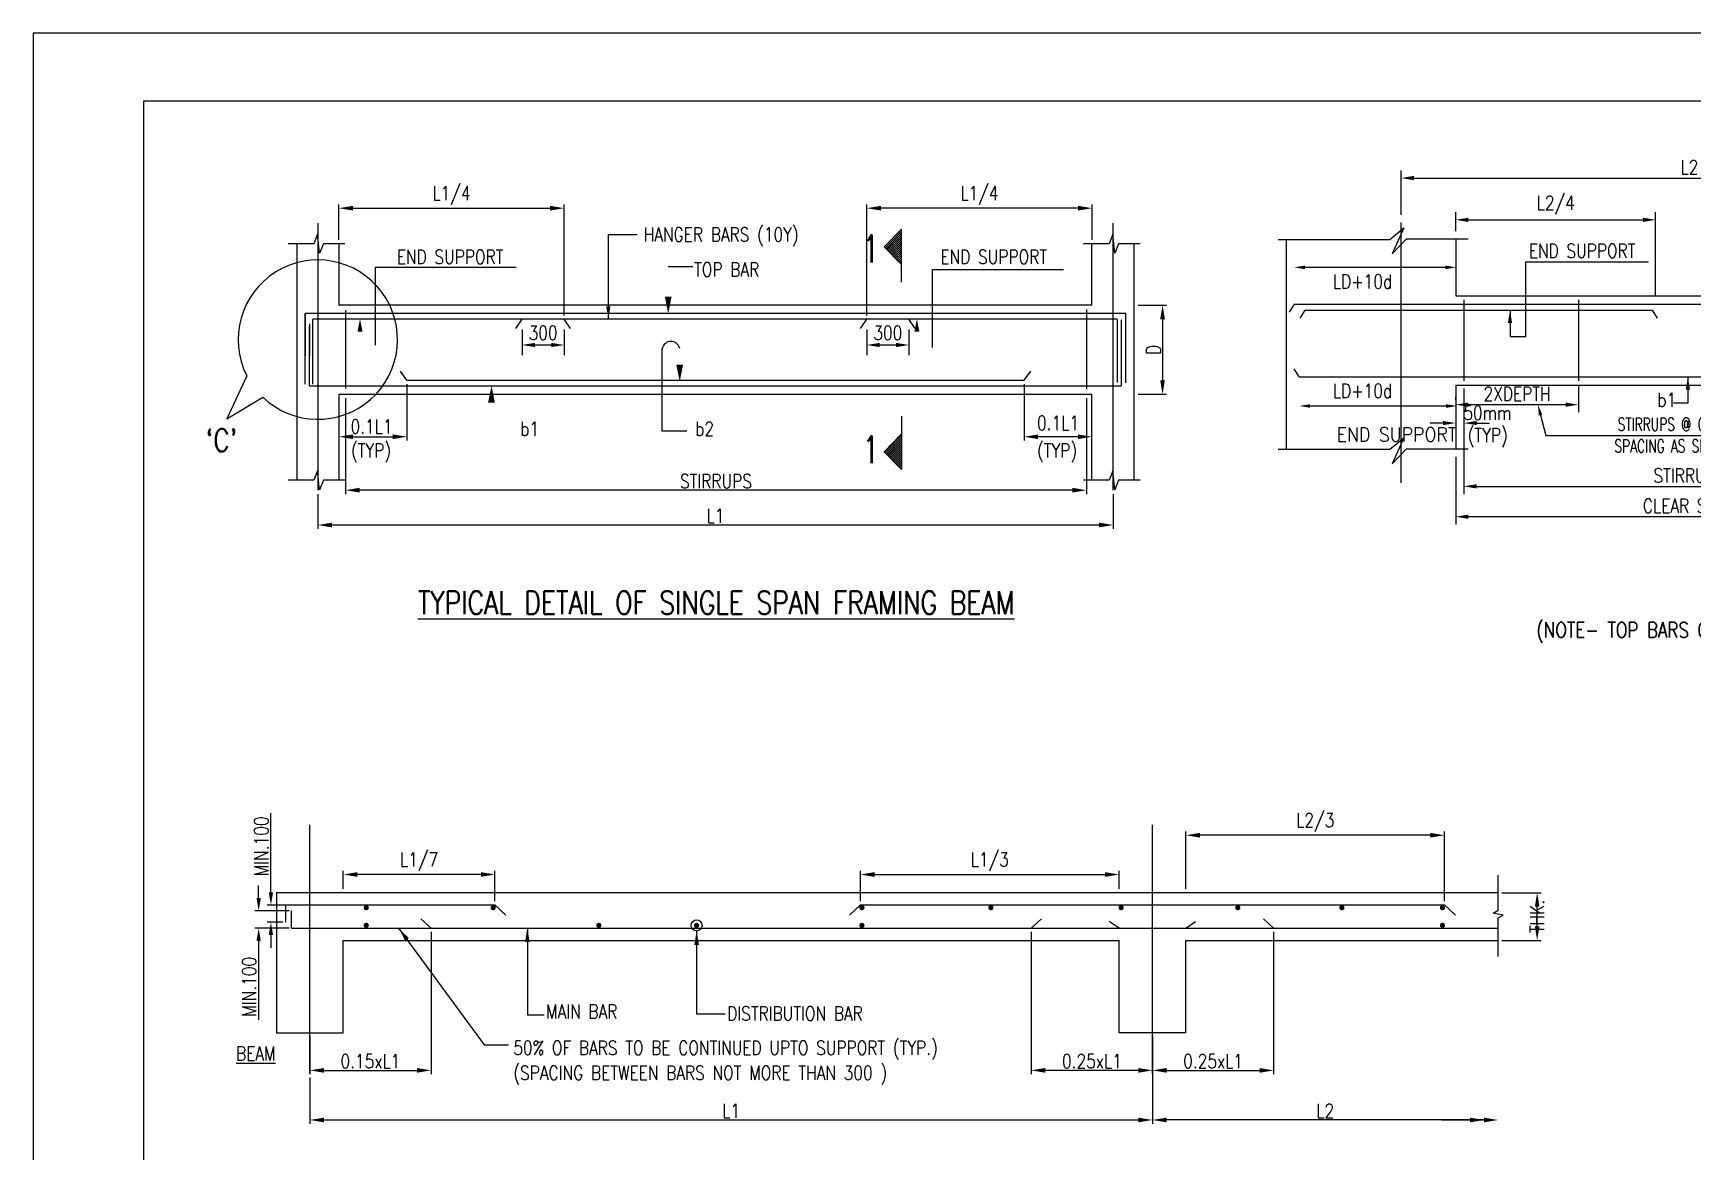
# Model space of a CAD drawing. Extents: x 324505 to 1272425, y -526289 to -156124.
# Drawn here: x 458845 to 491290, y -288147 to -266278 of the extents above; entities that cross this region are included whole.
import ezdxf
from ezdxf.enums import TextEntityAlignment as Align
from ezdxf.lldxf.tags import DXFTag

# ---------------------------------------------------------------- set-up
doc = ezdxf.new("R2010")
doc.units = 0
doc.header["$LTSCALE"] = 500
doc.header["$MEASUREMENT"] = 0
doc.header["$PDMODE"] = 35
doc.header["$PDSIZE"] = -15
doc.linetypes.add('CENTER2', pattern=[1.125, 0.75, -0.125, 0.125, -0.125])
doc.layers.get('DEFPOINTS').update_dxf_attribs({"color": 4})
for name, color, linetype in [('07', 5, 'Continuous'), ('09', 6, 'Continuous'), ('BRAKE LINE', 8, 'Continuous'), ('CEN', 8, 'CENTER'), ('col & circal', 8, 'CENTER2'), ('CUTOUT2', 9, 'Continuous'), ('DIM', 5, 'Continuous'), ('hat', 8, 'Continuous'), ('LINK', 2, 'Continuous'), ('NO. SECTION', 1, 'Continuous'), ('REINFORCEMENT', 6, 'Continuous'), ('S-COLUMN', 1, 'Continuous'), ('S-CONCRET LINE', 4, 'Continuous'), ('S-REINFORCEMENT', 6, 'Continuous'), ('S-SCHEDULE', 2, 'Continuous'), ('S-TEXT-1', 4, 'Continuous'), ('S-TITLE', 6, 'Continuous'), ('s_TITILE', 9, 'Continuous'), ('STIRRUPS', 2, 'Continuous'), ('TEXT1', 2, 'Continuous'), ('TXT', 4, 'Continuous')]:
    doc.layers.add(name, color=color, linetype=linetype)
doc.styles.add('ROMANC', font='simplex.shx', dxfattribs={"width": 0.8, "height": 250})
doc.styles.add('ROMANS', font='simplex.shx', dxfattribs={"width": 0.8, "height": 275, "bigfont": 'bigfont.shx'})
doc.styles.add('ROMENT', font='simplex.shx', dxfattribs={"bigfont": 'bigfont.shx'})
tags = doc.linetypes.add('CENTER', pattern=[2, 1.25, -0.25, 0.25, -0.25]).pattern_tags.tags
tags[10:11] = [DXFTag(74, 4), DXFTag(75, 0), DXFTag(340, '0'), DXFTag(46, 1.0), DXFTag(50, 0.0), DXFTag(44, 0.0), DXFTag(45, 0.0)]
tags[8:9] = [DXFTag(74, 4), DXFTag(75, 0), DXFTag(340, '0'), DXFTag(46, 1.0), DXFTag(50, 0.0), DXFTag(44, 0.0), DXFTag(45, 0.0)]
tags[6:7] = [DXFTag(74, 4), DXFTag(75, 0), DXFTag(340, '0'), DXFTag(46, 1.0), DXFTag(50, 0.0), DXFTag(44, 0.0), DXFTag(45, 0.0)]
tags[4:5] = [DXFTag(74, 4), DXFTag(75, 0), DXFTag(340, '0'), DXFTag(46, 1.0), DXFTag(50, 0.0), DXFTag(44, 0.0), DXFTag(45, 0.0)]
doc.dimstyles.new('Copy of INT2TIMES', dxfattribs={"dimtxt": 300, "dimasz": 275, "dimexe": 75, "dimexo": 75, "dimgap": 40, "dimtad": 1, "dimdec": 0, "dimlfac": 0.5, "dimrnd": 5, "dimzin": 0, "dimdsep": 46, "dimtxsty": 'ROMANS', "dimcen": -1, "dimclrd": 5, "dimclre": 5, "dimclrt": 4, "dimadec": 0, "dimazin": 0, "dimtfac": 1, "dimtdec": 0, "dimtix": 1, "dimtofl": 0, "dimtmove": 2, "dimatfit": 3, "dimfxl": 0, "dimtolj": 1, "dimtzin": 0, "dimarcsym": 0})
doc.dimstyles.new('Copy(2) of Standard', dxfattribs={"dimtxt": 300, "dimasz": 250, "dimexe": 75, "dimexo": 50, "dimgap": 50, "dimtad": 1, "dimdec": 0, "dimrnd": 5, "dimzin": 0, "dimdsep": 46, "dimtxsty": 'ROMANS', "dimcen": 0, "dimclrd": 5, "dimclre": 5, "dimclrt": 4, "dimadec": 0, "dimazin": 0, "dimtfac": 1, "dimtdec": 0, "dimtofl": 0, "dimtmove": 0, "dimatfit": 3, "dimfxl": 0, "dimtolj": 1, "dimtzin": 0, "dimarcsym": 0})
doc.dimstyles.new('dim100', dxfattribs={"dimtxt": 250, "dimasz": 250, "dimexe": 200, "dimexo": 200, "dimgap": 100, "dimtad": 1, "dimdec": 0, "dimzin": 0, "dimdsep": 46, "dimtxsty": 'ROMANS', "dimcen": 0, "dimclrd": 5, "dimclre": 5, "dimclrt": 4, "dimadec": 0, "dimazin": 0, "dimtfac": 1, "dimtdec": 0, "dimtix": 1, "dimtofl": 0, "dimtmove": 2, "dimatfit": 3, "dimfxl": 0, "dimtolj": 1, "dimtzin": 0, "dimlwd": -1, "dimlwe": -1, "dimarcsym": 0})
doc.dimstyles.new('INT1', dxfattribs={"dimtxt": 250, "dimasz": 250, "dimexe": 150, "dimexo": 60, "dimgap": 75, "dimtad": 1, "dimdec": 0, "dimzin": 0, "dimdsep": 46, "dimtxsty": 'ROMANS', "dimcen": -250, "dimclrd": 5, "dimclre": 5, "dimclrt": 4, "dimadec": 0, "dimazin": 0, "dimtfac": 1, "dimtdec": 0, "dimtix": 1, "dimtofl": 0, "dimtmove": 2, "dimatfit": 3, "dimfxl": 0, "dimtolj": 1, "dimtzin": 0, "dimarcsym": 0})
pattern_1 = [(225, (478174.415, -178424.1), (-19.505621, 19.505621), [])]

# ---------------------------------------------------------------- blocks, each defined once
blk = doc.blocks.new('*D15')
at = {"layer": 'DEFPOINTS', "color": 0}
for p in [(464950, -273337), (479437, -273337), (464950, -275212)]:
    blk.add_point(p, dxfattribs=at)
at = {"layer": 'DIM', "color": 5, "lineweight": -2, "ltscale": 2}
for p, q in [((464950, -273412), (464950, -275287)), ((479437, -273412), (479437, -275287)), ((479162, -275212), (465225, -275212))]:
    blk.add_line(p, q, dxfattribs=at)
at = {"layer": 'DIM', "color": 5}
for points in [[(465225, -275166), (465225, -275258), (464950, -275212)], [(479162, -275258), (479162, -275166), (479437, -275212)]]:
    blk.add_solid(points, dxfattribs=at)
at = {"layer": 'DIM', "color": 4, "insert": (472193, -275035), "char_height": 275, "attachment_point": 5, "style": 'ROMANS'}
blk.add_mtext('\\A1;STIRRUPS', dxfattribs=at)
blk = doc.blocks.new('*D16')
at = {"layer": 'DEFPOINTS', "color": 0}
for p in [(464410, -275212), (479957, -275212), (464410, -275893)]:
    blk.add_point(p, dxfattribs=at)
at = {"layer": 'DIM', "color": 5, "lineweight": -2, "ltscale": 2}
for p, q in [((464410, -275287), (464410, -275968)), ((479957, -275287), (479957, -275968)), ((479682, -275893), (464685, -275893))]:
    blk.add_line(p, q, dxfattribs=at)
at = {"layer": 'DIM', "color": 5}
for points in [[(464685, -275847), (464685, -275939), (464410, -275893)], [(479682, -275939), (479682, -275847), (479957, -275893)]]:
    blk.add_solid(points, dxfattribs=at)
at = {"layer": 'DIM', "color": 4, "insert": (472184, -275716), "char_height": 275, "attachment_point": 5, "style": 'ROMANS'}
blk.add_mtext('\\A1;L1', dxfattribs=at)
blk = doc.blocks.new('*D17')
at = {"layer": 'DEFPOINTS', "color": 0}
for p in [(466150, -273062), (464823, -274167), (466150, -274167)]:
    blk.add_point(p, dxfattribs=at)
at = {"layer": 'DIM', "color": 5, "lineweight": -2, "ltscale": 2}
for p, q in [((466150, -273137), (466150, -274242)), ((464823, -274092), (464823, -274092)), ((465098, -274167), (465875, -274167))]:
    blk.add_line(p, q, dxfattribs=at)
at = {"layer": 'DIM', "color": 5}
for points in [[(465098, -274122), (465098, -274213), (464823, -274167)], [(465875, -274213), (465875, -274122), (466150, -274167)]]:
    blk.add_solid(points, dxfattribs=at)
at = {"layer": 'DIM', "color": 4, "insert": (465460, -273967), "char_height": 275, "attachment_point": 5, "style": 'ROMANS'}
blk.add_mtext('\\A1;0.1L1', dxfattribs=at)
blk = doc.blocks.new('*D18')
at = {"layer": 'DEFPOINTS', "color": 0}
for p in [(480370, -271594), (480370, -273337), (480924, -273337)]:
    blk.add_point(p, dxfattribs=at)
at = {"layer": 'DIM', "color": 5, "lineweight": -2, "ltscale": 2}
for p, q in [((480445, -271594), (480999, -271594)), ((480924, -271869), (480924, -273062)), ((480445, -273337), (480999, -273337))]:
    blk.add_line(p, q, dxfattribs=at)
at = {"layer": 'DIM', "color": 5}
for points in [[(480970, -271869), (480878, -271869), (480924, -271594)], [(480878, -273062), (480970, -273062), (480924, -273337)]]:
    blk.add_solid(points, dxfattribs=at)
at = {"layer": 'DIM', "color": 4, "insert": (480747, -272465), "char_height": 275, "attachment_point": 5, "rotation": 90, "style": 'ROMANS'}
blk.add_mtext('\\A1;D', dxfattribs=at)
blk = doc.blocks.new('*D19')
at = {"layer": 'DEFPOINTS', "color": 0}
for p in [(469223, -269699), (464823, -270393), (469223, -271869)]:
    blk.add_point(p, dxfattribs=at)
at = {"layer": 'DIM', "color": 5, "lineweight": -2, "ltscale": 2}
for p, q in [((464823, -270318), (464823, -269624)), ((465098, -269699), (468948, -269699)), ((469223, -271794), (469223, -269624))]:
    blk.add_line(p, q, dxfattribs=at)
at = {"layer": 'DIM', "color": 5}
for points in [[(465098, -269653), (465098, -269745), (464823, -269699)], [(468948, -269745), (468948, -269653), (469223, -269699)]]:
    blk.add_solid(points, dxfattribs=at)
at = {"layer": 'DIM', "color": 4, "insert": (467023, -269449), "char_height": 275, "attachment_point": 5, "style": 'ROMANS'}
blk.add_mtext('\\A1;L1/4', dxfattribs=at)
blk = doc.blocks.new('*D20')
at = {"layer": 'DEFPOINTS', "color": 0}
for p in [(475145, -269699), (479545, -270393), (475145, -271869)]:
    blk.add_point(p, dxfattribs=at)
at = {"layer": 'DIM', "color": 5, "lineweight": -2, "ltscale": 2}
for p, q in [((475145, -271794), (475145, -269624)), ((479270, -269699), (475420, -269699)), ((479545, -270318), (479545, -269624))]:
    blk.add_line(p, q, dxfattribs=at)
at = {"layer": 'DIM', "color": 5}
for points in [[(475420, -269653), (475420, -269745), (475145, -269699)], [(479270, -269745), (479270, -269653), (479545, -269699)]]:
    blk.add_solid(points, dxfattribs=at)
at = {"layer": 'DIM', "color": 4, "insert": (477345, -269449), "char_height": 275, "attachment_point": 5, "style": 'ROMANS'}
blk.add_mtext('\\A1;L1/4', dxfattribs=at)
blk = doc.blocks.new('*D29')
at = {"layer": 'DEFPOINTS', "color": 0}
for p in [(478217, -273062), (478217, -274167), (479545, -274167)]:
    blk.add_point(p, dxfattribs=at)
at = {"layer": 'DIM', "color": 5, "lineweight": -2, "ltscale": 2}
for p, q in [((478217, -273137), (478217, -274242)), ((479270, -274167), (478492, -274167)), ((479545, -274242), (479545, -274242))]:
    blk.add_line(p, q, dxfattribs=at)
at = {"layer": 'DIM', "color": 5}
for points in [[(478492, -274122), (478492, -274213), (478217, -274167)], [(479270, -274213), (479270, -274122), (479545, -274167)]]:
    blk.add_solid(points, dxfattribs=at)
at = {"layer": 'DIM', "color": 4, "insert": (478881, -273898), "char_height": 275, "attachment_point": 5, "style": 'ROMANS'}
blk.add_mtext('\\A1;0.1L1', dxfattribs=at)
blk = doc.blocks.new('*D90')
at = {"layer": 'DEFPOINTS', "color": 0}
for p in [(464908, -282726), (464908, -283081), (467873, -283322)]:
    blk.add_point(p, dxfattribs=at)
at = {"layer": 'DIM', "color": 5, "lineweight": -2, "ltscale": 2}
for p, q in [((464908, -283006), (464908, -282651)), ((467598, -282726), (465183, -282726)), ((467873, -283247), (467873, -282651))]:
    blk.add_line(p, q, dxfattribs=at)
at = {"layer": 'DIM', "color": 5}
for points in [[(465183, -282680), (465183, -282772), (464908, -282726)], [(467598, -282772), (467598, -282680), (467873, -282726)]]:
    blk.add_solid(points, dxfattribs=at)
at = {"layer": 'DIM', "color": 4, "insert": (466390, -282477), "char_height": 275, "attachment_point": 5, "style": 'ROMANS'}
blk.add_mtext('\\A1;L1/7', dxfattribs=at)
blk = doc.blocks.new('*D91')
at = {"layer": 'DEFPOINTS', "color": 0}
for p in [(480073, -282726), (480073, -283081), (475018, -283322)]:
    blk.add_point(p, dxfattribs=at)
at = {"layer": 'DIM', "color": 5, "lineweight": -2, "ltscale": 2}
for p, q in [((475018, -283247), (475018, -282651)), ((475293, -282726), (479798, -282726)), ((480073, -283006), (480073, -282651))]:
    blk.add_line(p, q, dxfattribs=at)
at = {"layer": 'DIM', "color": 5}
for points in [[(475293, -282680), (475293, -282772), (475018, -282726)], [(479798, -282772), (479798, -282680), (480073, -282726)]]:
    blk.add_solid(points, dxfattribs=at)
at = {"layer": 'DIM', "color": 4, "insert": (477545, -282477), "char_height": 275, "attachment_point": 5, "style": 'ROMANS'}
blk.add_mtext('\\A1;L1/3', dxfattribs=at)
blk = doc.blocks.new('*D92')
at = {"layer": 'DEFPOINTS', "color": 0}
for p in [(481381, -281958), (481381, -283081), (486436, -283322)]:
    blk.add_point(p, dxfattribs=at)
at = {"layer": 'DIM', "color": 5, "lineweight": -2, "ltscale": 2}
for p, q in [((481381, -283006), (481381, -281883)), ((486436, -283247), (486436, -281883)), ((486161, -281958), (481656, -281958))]:
    blk.add_line(p, q, dxfattribs=at)
at = {"layer": 'DIM', "color": 5}
for points in [[(481656, -281912), (481656, -282004), (481381, -281958)], [(486161, -282004), (486161, -281912), (486436, -281958)]]:
    blk.add_solid(points, dxfattribs=at)
at = {"layer": 'DIM', "color": 4, "insert": (483909, -281708), "char_height": 275, "attachment_point": 5, "style": 'ROMANS'}
blk.add_mtext('\\A1;L2/3', dxfattribs=at)
blk = doc.blocks.new('*D93')
at = {"layer": 'DEFPOINTS', "color": 0}
for p in [(487484, -283081), (488248, -283081), (487484, -284014)]:
    blk.add_point(p, dxfattribs=at)
at = {"layer": 'DIM', "color": 5, "lineweight": -2, "ltscale": 2}
for p, q in [((487559, -283081), (488323, -283081)), ((488248, -283739), (488248, -283356)), ((487559, -284014), (488323, -284014))]:
    blk.add_line(p, q, dxfattribs=at)
at = {"layer": 'DIM', "color": 5}
for points in [[(488293, -283356), (488202, -283356), (488248, -283081)], [(488202, -283739), (488293, -283739), (488248, -284014)]]:
    blk.add_solid(points, dxfattribs=at)
at = {"layer": 'DIM', "color": 4, "insert": (488248, -283547), "char_height": 275, "attachment_point": 5, "rotation": 90, "style": 'ROMANS'}
blk.add_mtext('\\A1;THK.', dxfattribs=at)
blk = doc.blocks.new('*D122')
at = {"layer": 'DEFPOINTS', "color": 0}
for p in [(466623, -283773), (464254, -285821), (466623, -286555)]:
    blk.add_point(p, dxfattribs=at)
at = {"layer": 'DIM', "color": 5, "lineweight": -2, "ltscale": 2}
for p, q in [((466623, -283848), (466623, -286630)), ((464254, -285896), (464254, -286630)), ((464529, -286555), (466348, -286555))]:
    blk.add_line(p, q, dxfattribs=at)
at = {"layer": 'DIM', "color": 5}
for points in [[(464529, -286509), (464529, -286601), (464254, -286555)], [(466348, -286601), (466348, -286509), (466623, -286555)]]:
    blk.add_solid(points, dxfattribs=at)
at = {"layer": 'DIM', "color": 4, "insert": (465438, -286377), "char_height": 275, "attachment_point": 5, "style": 'ROMANS'}
blk.add_mtext('\\A1;0.15xL1', dxfattribs=at)
blk = doc.blocks.new('*D123')
at = {"layer": 'DEFPOINTS', "color": 0}
for p in [(478358, -283773), (480727, -285821), (478358, -286555)]:
    blk.add_point(p, dxfattribs=at)
at = {"layer": 'DIM', "color": 5, "lineweight": -2, "ltscale": 2}
for p, q in [((478358, -283848), (478358, -286630)), ((480727, -285896), (480727, -286630)), ((480452, -286555), (478633, -286555))]:
    blk.add_line(p, q, dxfattribs=at)
at = {"layer": 'DIM', "color": 5}
for points in [[(478633, -286509), (478633, -286601), (478358, -286555)], [(480452, -286601), (480452, -286509), (480727, -286555)]]:
    blk.add_solid(points, dxfattribs=at)
at = {"layer": 'DIM', "color": 4, "insert": (479543, -286377), "char_height": 275, "attachment_point": 5, "style": 'ROMANS'}
blk.add_mtext('\\A1;0.25xL1', dxfattribs=at)
blk = doc.blocks.new('*D124')
at = {"layer": 'DEFPOINTS', "color": 0}
for p in [(480727, -285821), (464254, -286618), (480727, -287525)]:
    blk.add_point(p, dxfattribs=at)
at = {"layer": 'DIM', "color": 5, "lineweight": -2, "ltscale": 2}
for p, q in [((480727, -285896), (480727, -287600)), ((464254, -286693), (464254, -287600)), ((464529, -287525), (480452, -287525))]:
    blk.add_line(p, q, dxfattribs=at)
at = {"layer": 'DIM', "color": 5}
for points in [[(464529, -287480), (464529, -287571), (464254, -287525)], [(480452, -287571), (480452, -287480), (480727, -287525)]]:
    blk.add_solid(points, dxfattribs=at)
at = {"layer": 'DIM', "color": 4, "insert": (472490, -287348), "char_height": 275, "attachment_point": 5, "style": 'ROMANS'}
blk.add_mtext('\\A1;L1', dxfattribs=at)
blk = doc.blocks.new('*D125')
at = {"layer": 'DEFPOINTS', "color": 0}
for p in [(480727, -285821), (480727, -287525), (487484, -287525)]:
    blk.add_point(p, dxfattribs=at)
at = {"layer": 'DIM', "color": 5, "lineweight": -2, "ltscale": 2}
for p, q in [((480727, -285896), (480727, -287600)), ((487209, -287525), (481002, -287525)), ((487484, -287600), (487484, -287600))]:
    blk.add_line(p, q, dxfattribs=at)
at = {"layer": 'DIM', "color": 5}
for points in [[(481002, -287480), (481002, -287571), (480727, -287525)], [(487209, -287571), (487209, -287480), (487484, -287525)]]:
    blk.add_solid(points, dxfattribs=at)
at = {"layer": 'DIM', "color": 4, "insert": (484105, -287348), "char_height": 275, "attachment_point": 5, "style": 'ROMANS'}
blk.add_mtext('\\A1;L2', dxfattribs=at)
blk = doc.blocks.new('*D129')
at = {"layer": 'DEFPOINTS', "color": 0}
for p in [(483096, -283773), (480727, -285821), (483096, -286555)]:
    blk.add_point(p, dxfattribs=at)
at = {"layer": 'DIM', "color": 5, "lineweight": -2, "ltscale": 2}
for p, q in [((483096, -283848), (483096, -286630)), ((480727, -285896), (480727, -286630)), ((481002, -286555), (482821, -286555))]:
    blk.add_line(p, q, dxfattribs=at)
at = {"layer": 'DIM', "color": 5}
for points in [[(481002, -286509), (481002, -286601), (480727, -286555)], [(482821, -286601), (482821, -286509), (483096, -286555)]]:
    blk.add_solid(points, dxfattribs=at)
at = {"layer": 'DIM', "color": 4, "insert": (481912, -286377), "char_height": 275, "attachment_point": 5, "style": 'ROMANS'}
blk.add_mtext('\\A1;0.25xL1', dxfattribs=at)
blk = doc.blocks.new('*D159')
at = {"layer": 'DEFPOINTS', "color": 0}
for p in [(463493, -283322), (463820, -283322), (463775, -283657)]:
    blk.add_point(p, dxfattribs=at)
at = {"layer": 'TXT', "color": 5, "linetype": 'ByBlock', "lineweight": -2}
for p, q in [((463493, -283072), (463493, -281528)), ((463770, -283322), (463418, -283322)), ((463725, -283657), (463418, -283657)), ((463493, -283907), (463493, -284157))]:
    blk.add_line(p, q, dxfattribs=at)
at = {"layer": 'TXT', "color": 5}
for points in [[(463451, -283072), (463535, -283072), (463493, -283322)], [(463535, -283907), (463451, -283907), (463493, -283657)]]:
    blk.add_solid(points, dxfattribs=at)
at = {"layer": 'TXT', "color": 4, "insert": (463305, -282175), "char_height": 275, "attachment_point": 5, "rotation": 90, "style": 'ROMANS'}
blk.add_mtext('\\A1;MIN.100', dxfattribs=at)
blk = doc.blocks.new('*D160')
at = {"layer": 'DEFPOINTS', "color": 0}
for p in [(463898, -283438), (463253, -283773), (463898, -283773)]:
    blk.add_point(p, dxfattribs=at)
at = {"layer": 'DIM', "color": 5, "lineweight": -2}
for p, q in [((463253, -283188), (463253, -282938)), ((463848, -283438), (463178, -283438)), ((463848, -283773), (463178, -283773)), ((463253, -284023), (463253, -285567))]:
    blk.add_line(p, q, dxfattribs=at)
at = {"layer": 'DIM', "color": 5}
for points in [[(463212, -283188), (463295, -283188), (463253, -283438)], [(463295, -284023), (463212, -284023), (463253, -283773)]]:
    blk.add_solid(points, dxfattribs=at)
at = {"layer": 'DIM', "color": 4, "insert": (463066, -284920), "char_height": 275, "attachment_point": 5, "rotation": 90, "style": 'ROMANS'}
blk.add_mtext('\\A1;MIN.100', dxfattribs=at)
blk = doc.blocks.new('*D1044')
at = {"layer": 'DEFPOINTS', "color": 0}
for p in [(490564, -269926), (486655, -270301), (490564, -271566)]:
    blk.add_point(p, dxfattribs=at)
at = {"layer": 'DIM', "color": 5, "lineweight": -2}
for p, q in [((486655, -270151), (486655, -269776)), ((486905, -269926), (490314, -269926)), ((490564, -271416), (490564, -269776))]:
    blk.add_line(p, q, dxfattribs=at)
at = {"layer": 'DIM', "color": 5}
for points in [[(486905, -269885), (486905, -269968), (486655, -269926)], [(490314, -269968), (490314, -269885), (490564, -269926)]]:
    blk.add_solid(points, dxfattribs=at)
at = {"layer": 'DIM', "color": 4, "insert": (488610, -269642), "char_height": 275, "attachment_point": 5, "style": 'ROMANS'}
blk.add_mtext('\\A1;L2/4', dxfattribs=at)
blk = doc.blocks.new('*D1046')
at = {"layer": 'DEFPOINTS', "color": 0}
for p in [(486655, -274412), (495793, -274412), (486655, -275731)]:
    blk.add_point(p, dxfattribs=at)
at = {"layer": 'DIM', "color": 5, "lineweight": -2}
for p, q in [((486655, -274562), (486655, -275881)), ((495793, -274562), (495793, -275881)), ((495543, -275731), (486905, -275731))]:
    blk.add_line(p, q, dxfattribs=at)
at = {"layer": 'DIM', "color": 5}
for points in [[(486905, -275690), (486905, -275773), (486655, -275731)], [(495543, -275773), (495543, -275690), (495793, -275731)]]:
    blk.add_solid(points, dxfattribs=at)
at = {"layer": 'DIM', "color": 4, "insert": (491224, -275519), "char_height": 275, "attachment_point": 5, "style": 'ROMANS'}
blk.add_mtext('\\A1;CLEAR SPAN', dxfattribs=at)
blk = doc.blocks.new('*D1047')
at = {"layer": 'DEFPOINTS', "color": 0}
for p in [(486815, -273077), (495633, -273077), (495633, -275137)]:
    blk.add_point(p, dxfattribs=at)
at = {"layer": 'DIM', "color": 5, "lineweight": -2}
for p, q in [((486815, -273227), (486815, -275287)), ((495633, -273227), (495633, -275287)), ((487065, -275137), (495383, -275137))]:
    blk.add_line(p, q, dxfattribs=at)
at = {"layer": 'DIM', "color": 5}
for points in [[(487065, -275096), (487065, -275179), (486815, -275137)], [(495383, -275179), (495383, -275096), (495633, -275137)]]:
    blk.add_solid(points, dxfattribs=at)
at = {"layer": 'DIM', "color": 4, "insert": (491224, -274925), "char_height": 275, "attachment_point": 5, "style": 'ROMANS'}
blk.add_mtext('\\A1;STIRRUPS', dxfattribs=at)
blk = doc.blocks.new('*D1048')
at = {"layer": 'DEFPOINTS', "color": 0}
for p in [(489053, -273006), (486655, -273594), (489053, -273540)]:
    blk.add_point(p, dxfattribs=at)
at = {"layer": 'DIM', "color": 5, "lineweight": -2}
for p, q in [((489053, -273156), (489053, -273690)), ((486655, -273444), (486655, -273390)), ((486905, -273540), (488803, -273540))]:
    blk.add_line(p, q, dxfattribs=at)
at = {"layer": 'DIM', "color": 5}
for points in [[(486905, -273498), (486905, -273582), (486655, -273540)], [(488803, -273582), (488803, -273498), (489053, -273540)]]:
    blk.add_solid(points, dxfattribs=at)
at = {"layer": 'DIM', "color": 4, "insert": (487854, -273328), "char_height": 275, "attachment_point": 5, "style": 'ROMANS'}
blk.add_mtext('\\A1;2XDEPTH', dxfattribs=at)
blk = doc.blocks.new('*D1049')
at = {"layer": 'DEFPOINTS', "color": 0}
for p in [(486815, -273778), (486655, -273858), (486655, -273900)]:
    blk.add_point(p, dxfattribs=at)
at = {"layer": 'DIM', "color": 5, "lineweight": -2}
for p, q in [((486405, -273900), (486155, -273900)), ((486655, -274008), (486655, -274050)), ((486815, -273928), (486815, -274050)), ((487065, -273900), (487315, -273900))]:
    blk.add_line(p, q, dxfattribs=at)
at = {"layer": 'DIM', "color": 5}
for points in [[(486405, -273941), (486405, -273858), (486655, -273900)], [(487065, -273858), (487065, -273941), (486815, -273900)]]:
    blk.add_solid(points, dxfattribs=at)
at = {"layer": 'DIM', "color": 4, "insert": (487275, -273700), "char_height": 275, "attachment_point": 5, "style": 'ROMANS'}
blk.add_mtext('\\A1;50mm', dxfattribs=at)
blk = doc.blocks.new('*D1051')
at = {"layer": 'DEFPOINTS', "color": 0}
for p in [(496860, -269110), (485588, -269979), (496860, -269979)]:
    blk.add_point(p, dxfattribs=at)
at = {"layer": 'DIM', "color": 5, "lineweight": -2}
for p, q in [((485588, -269829), (485588, -268960)), ((496860, -269829), (496860, -268960)), ((485838, -269110), (496610, -269110))]:
    blk.add_line(p, q, dxfattribs=at)
at = {"layer": 'DIM', "color": 5}
for points in [[(485838, -269068), (485838, -269152), (485588, -269110)], [(496610, -269152), (496610, -269068), (496860, -269110)]]:
    blk.add_solid(points, dxfattribs=at)
at = {"layer": 'DIM', "color": 4, "insert": (491224, -268897), "char_height": 275, "attachment_point": 5, "style": 'ROMANS'}
blk.add_mtext('\\A1;L2', dxfattribs=at)
blk = doc.blocks.new('*D1207')
at = {"layer": 'DEFPOINTS', "color": 0}
for p in [(468406, -271869), (469223, -271869), (469223, -272373)]:
    blk.add_point(p, dxfattribs=at)
at = {"layer": 'S-CONCRET LINE', "color": 5}
for p, q in [((468406, -272069), (468406, -272573)), ((469223, -272069), (469223, -272573)), ((468656, -272373), (468973, -272373))]:
    blk.add_line(p, q, dxfattribs=at)
for points in [[(468656, -272332), (468656, -272415), (468406, -272373)], [(468973, -272415), (468973, -272332), (469223, -272373)]]:
    blk.add_solid(points, dxfattribs=at)
at = {"layer": 'S-CONCRET LINE', "color": 4, "insert": (468814, -272136), "char_height": 275, "attachment_point": 5, "style": 'ROMANS'}
blk.add_mtext('\\A1;300', dxfattribs=at)
blk = doc.blocks.new('*D1208')
at = {"layer": 'DEFPOINTS', "color": 0}
for p in [(475145, -271869), (475962, -271869), (475962, -272373)]:
    blk.add_point(p, dxfattribs=at)
at = {"layer": 'S-CONCRET LINE', "color": 5}
for p, q in [((475145, -272069), (475145, -272573)), ((475962, -272069), (475962, -272573)), ((475395, -272373), (475712, -272373))]:
    blk.add_line(p, q, dxfattribs=at)
for points in [[(475395, -272332), (475395, -272415), (475145, -272373)], [(475712, -272415), (475712, -272332), (475962, -272373)]]:
    blk.add_solid(points, dxfattribs=at)
at = {"layer": 'S-CONCRET LINE', "color": 4, "insert": (475553, -272136), "char_height": 275, "attachment_point": 5, "style": 'ROMANS'}
blk.add_mtext('\\A1;300', dxfattribs=at)
blk = doc.blocks.new('zw$155A')
at = {"layer": 's_TITILE', "color": 7}
blk.add_lwpolyline([(0, 0), (88000, 0), (88000, 58000), (0, 58000)], close=True, dxfattribs=at)
at = {"layer": 's_TITILE', "color": 1}
blk.add_lwpolyline([(1300, 800), (78500, 800), (78500, 57200), (1300, 57200)], close=True, dxfattribs=at)

msp = doc.modelspace()

# ---------------------------------------------------------------- hatches: boundary and pattern name
at = {"layer": 'NO. SECTION', "ltscale": 5}
h = msp.add_hatch(dxfattribs=at)
h.set_pattern_fill('ANSI31', color=256, scale=220.680914, angle=90, style=0)
h.set_pattern_definition(pattern_1)
h.paths.add_polyline_path([(475478.598, -270454.806), (475820.523, -270106.819), (475820.523, -270802.794)])
h = msp.add_hatch(dxfattribs=at)
h.set_pattern_fill('ANSI31', color=256, scale=220.680914, angle=90, style=0)
h.set_pattern_definition(pattern_1)
h.paths.add_polyline_path([(475478.598, -274459.438), (475820.523, -274807.425), (475820.523, -274111.45)])

# ---------------------------------------------------------------- linework, layer by layer
at = {"layer": '07', "flags": 128}
msp.add_lwpolyline([(471484.049, -272439.783, 0, 0, 0), (471484.049, -273089.64, 0, 132, 0), (471484.049, -272759.859, 132, 132, 0)], format="xyseb", dxfattribs=at)
at = {"layer": 'BRAKE LINE', "ltscale": 2}
for points in [[(464939.913, -270392.938), (464517.783, -270392.938), (464445.712, -270578.168), (464404.529, -270207.707), (464332.458, -270392.938), (463833.11, -270392.938)], [(480486.718, -270392.938), (480064.589, -270392.938), (479992.518, -270578.168), (479951.335, -270207.707), (479879.264, -270392.938), (479379.916, -270392.938)], [(464939.913, -275018.226), (464517.783, -275018.226), (464445.712, -275203.457), (464404.529, -274832.996), (464332.458, -275018.226), (463833.11, -275018.226)], [(480486.718, -275018.226), (480064.589, -275018.226), (479992.518, -275203.457), (479951.335, -274832.996), (479879.264, -275018.226), (479379.916, -275018.226)]]:
    msp.add_lwpolyline(points, dxfattribs=at)
at = {"layer": 'CEN'}
for p, q in [((464410.398, -269994.306), (464410.398, -275212.002)), ((479957.203, -275212.002), (479957.203, -269994.306)), ((485588.256, -275071.276), (485588.256, -269978.757))]:
    msp.add_line(p, q, dxfattribs=at)
at = {"layer": 'col & circal', "linetype": 'CENTER2', "ltscale": 50}
for p, q in [((464253.747, -286617.985), (464253.747, -281755.955)), ((480727.053, -286617.985), (480727.053, -281755.955))]:
    msp.add_line(p, q, dxfattribs=at)
at = {"layer": 'CUTOUT2', "linetype": 'Continuous'}
msp.add_lwpolyline([(487483.883, -284330.332), (487483.899, -283573.976), (487580.965, -283517.929), (487387.683, -283480.043), (487483.899, -283422.096), (487483.877, -282739.038)], dxfattribs=at)
at = {"layer": 'DIM', "ltscale": 2}
for p, q in [((465538.016, -270850.337), (468286.959, -270850.337)), ((465538.016, -272377.685), (465538.016, -270850.337)), ((471740.527, -270848.316), (471260.232, -270848.316)), ((476424.429, -272424.501), (476424.429, -270897.153)), ((476424.429, -270897.153), (478986.37, -270897.153)), ((471142.396, -274056.127), (471142.396, -272439.783)), ((462630.775, -273814.284), (463333.061, -273394.536)), ((486464.794, -273566.381), (483809.675, -273566.381)), ((471622.69, -274056.127), (471142.396, -274056.127))]:
    msp.add_line(p, q, dxfattribs=at)
at = {"layer": 'DIM'}
for p, q in [((486449.373, -270855.745), (483708.049, -270855.745)), ((463021.22, -272974.604), (462630.775, -273814.284)), ((488315.04, -273745.596), (488416.549, -274144.528)), ((488416.549, -274144.528), (493829.017, -274144.528))]:
    msp.add_line(p, q, dxfattribs=at)
at = {"layer": 'DIM', "ltscale": 2, "flags": 128}
for points in [[(471260.232, -270848.316, 0, 0, 0), (471260.232, -271758.858, 0, 132, 0), (471260.232, -271429.077, 132, 132, 0)], [(465538.016, -272377.685, 0, 0, 0), (465234.995, -272377.685, 0, 0, 0), (465234.995, -271867.229, 0, 99, 0), (465234.995, -272114.565, 99, 99, 0)], [(476424.429, -272424.501, 0, 0, 0), (476121.408, -272424.501, 0, 0, 0), (476121.408, -271864.545, 0, 99, 0), (476121.408, -272111.881, 99, 99, 0)], [(468284.89, -274056.127, 0, 0, 0), (467804.595, -274056.127, 0, 0, 0), (467804.595, -273168.719, 0, 132, 0), (467804.595, -273498.5, 132, 132, 0)]]:
    msp.add_lwpolyline(points, format="xyseb", dxfattribs=at)
at = {"layer": 'DIM', "ltscale": 2}
for centre, radius, start, end in [((464410.398, -272268.754), 1558.217, 226.2597038, 206.9354204), ((471313.222, -272478.888), 175.245, 12.893919, 167.106081)]:
    msp.add_arc(centre, radius, start, end, dxfattribs=at)
at = {"layer": 'DIM', "color": 5}
for points in [[(483708.049, -270820.132), (483708.049, -270891.355), (483494.373, -270855.745)], [(486449.373, -270820.132), (486449.373, -270891.355), (486663.048, -270855.745)], [(483809.675, -273601.994), (483809.675, -273530.768), (483596.003, -273566.381)], [(486464.794, -273601.994), (486464.794, -273530.768), (486678.467, -273566.381)]]:
    msp.add_solid(points, dxfattribs=at)
at = {"layer": 'DIM'}
msp.add_solid([(488280.779, -273754.311), (488349.297, -273736.877), (488262.736, -273540.047)], dxfattribs=at)
at = {"layer": 'hat'}
for points in [[(483184.714, -270308.124), (485366.787, -270308.124), (485643.359, -270084.186), (485411.644, -270591.78), (485695.685, -270300.661), (486899.434, -270300.661)], [(483184.714, -274412.025), (485366.787, -274412.025), (485643.359, -274188.087), (485411.644, -274695.681), (485695.685, -274404.562), (486899.434, -274404.562)]]:
    msp.add_lwpolyline(points, dxfattribs=at)
msp.add_circle((471814.772, -283720.364), 107.407, dxfattribs=at)
at = {"layer": 'LINK'}
for p, q in [((486814.922, -271493.539), (486814.922, -273076.82)), ((489052.565, -271493.539), (489052.565, -273076.82)), ((479437.056, -271682.629), (479437.056, -273231.615))]:
    msp.add_line(p, q, dxfattribs=at)
at = {"layer": 'NO. SECTION'}
for p, q in [((475820.523, -270106.819), (475478.598, -270454.806)), ((475820.523, -271147.277), (475820.523, -270106.819)), ((475820.523, -270802.794), (475478.598, -270454.806)), ((475820.523, -273766.967), (475820.523, -274807.425)), ((475820.523, -274111.45), (475478.598, -274459.438)), ((475820.523, -274807.425), (475478.598, -274459.438))]:
    msp.add_line(p, q, dxfattribs=at)
at = {"layer": 'REINFORCEMENT', "linetype": 'Continuous'}
msp.add_arc((480030.903, -271877.658), 8.8, 0, 90, dxfattribs=at)
at = {"layer": 'S-COLUMN', "color": 10, "ltscale": 2}
for p, q in [((464822.898, -270392.938), (464822.898, -271593.858)), ((479544.703, -271593.858), (479544.703, -270409.78)), ((480369.703, -275018.226), (480369.703, -270409.78)), ((483339.856, -270308.124), (483339.856, -274412.025)), ((486654.922, -270300.661), (486654.922, -271413.539)), ((486654.922, -273156.821), (486654.922, -274404.562)), ((464822.898, -273337.14), (464822.898, -275018.226)), ((479544.703, -275018.226), (479544.703, -273337.14))]:
    msp.add_line(p, q, dxfattribs=at)
msp.add_lwpolyline([(463997.898, -270392.938), (463997.898, -275018.226)], dxfattribs=at)
at = {"layer": 'S-CONCRET LINE', "color": 130}
for p, q in [((486654.922, -271413.539), (495792.917, -271413.539)), ((479544.703, -271593.858), (464822.898, -271593.858)), ((486654.922, -273156.821), (495792.917, -273156.821)), ((464822.898, -273337.14), (479544.703, -273337.14)), ((463599.365, -283080.567), (487483.888, -283080.567)), ((463599.365, -283080.567), (463599.365, -285820.76)), ((464908.128, -284014.203), (480072.671, -284014.203)), ((464908.128, -285820.76), (464908.128, -284014.203)), ((480072.671, -285820.76), (480072.671, -284014.203)), ((481381.434, -284014.203), (487483.888, -284014.203)), ((481381.434, -285820.76), (481381.434, -284014.203)), ((463599.365, -285820.76), (464908.128, -285820.76)), ((481381.434, -285820.76), (480072.671, -285820.76))]:
    msp.add_line(p, q, dxfattribs=at)
at = {"layer": 'S-REINFORCEMENT', "linetype": 'Continuous'}
for p, q in [((480204.703, -271758.858), (464162.898, -271758.858)), ((464162.898, -273137.692), (464162.898, -271758.858)), ((464312.498, -273137.692), (464312.498, -271877.658)), ((469222.898, -271868.858), (464321.298, -271868.858)), ((468280.221, -272048.638), (468405.721, -271868.858)), ((475961.879, -271868.858), (468405.721, -271868.858)), ((469348.398, -272048.638), (469222.898, -271868.858)), ((475019.203, -272048.638), (475144.703, -271868.858)), ((480030.903, -271868.858), (475144.703, -271868.858)), ((476087.379, -272048.638), (475961.879, -271868.858)), ((480039.703, -271877.658), (480039.703, -273107.582)), ((480122.203, -273172.14), (480122.203, -271883.72)), ((480204.703, -273114.996), (480204.703, -271758.858)), ((464245.398, -273172.14), (464245.398, -272011.464)), ((464245.398, -273172.14), (480122.203, -273172.14)), ((466150.397, -273062.14), (466024.897, -272882.36)), ((466150.397, -273062.14), (478217.204, -273062.14)), ((478217.204, -273062.14), (478348.963, -272886.895))]:
    msp.add_line(p, q, dxfattribs=at)
at = {"layer": 'S-REINFORCEMENT'}
for p, q in [((483499.856, -271574.96), (483400.549, -271732.62)), ((483499.856, -271574.96), (493615.131, -271574.96)), ((483708.421, -271693.735), (483609.114, -271851.395)), ((483708.421, -271693.735), (490497.287, -271693.735)), ((490497.287, -271693.735), (490596.594, -271851.395)), ((483596.951, -272996.82), (483497.644, -272839.16)), ((483596.951, -272996.82), (497774.113, -272996.82))]:
    msp.add_line(p, q, dxfattribs=at)
at = {"layer": 'S-REINFORCEMENT', "linetype": 'ByBlock', "ltscale": 6}
for p, q in [((463775.164, -283321.811), (463775.164, -283656.702)), ((463775.164, -283321.811), (467872.788, -283321.811)), ((463897.53, -283772.959), (463897.53, -283438.068)), ((467872.788, -283321.811), (468087.537, -283518.51)), ((463897.53, -283772.959), (487483.888, -283772.959)), ((466422.679, -283589.681), (466622.775, -283772.959)), ((478558.12, -283589.681), (478358.024, -283772.959)), ((480072.671, -283772.959), (479882.709, -283642.17)), ((481381.434, -283772.959), (481571.396, -283642.17)), ((482895.985, -283589.681), (483096.081, -283772.959))]:
    msp.add_line(p, q, dxfattribs=at)
at = {"layer": 'S-REINFORCEMENT', "linetype": 'Continuous'}
for points in [[(464162.898, -271758.858), (464162.898, -272583.858)], [(464245.398, -271958.951), (464245.398, -272583.858)]]:
    msp.add_lwpolyline(points, dxfattribs=at)
at = {"layer": 'S-REINFORCEMENT', "const_width": 50.698}
for points in [[(465331.25, -283373.551, 1), (465381.941, -283373.551, 1)], [(467812.595, -283373.551, 1), (467863.287, -283373.551, 1)], [(475021.427, -283373.551, 1), (475072.119, -283373.551, 1)], [(477542.553, -283373.551, 1), (477593.245, -283373.551, 1)], [(480088.878, -283373.551, 1), (480139.57, -283373.551, 1)], [(482369.46, -283373.551, 1), (482420.151, -283373.551, 1)], [(484405.096, -283373.551, 1), (484455.788, -283373.551, 1)], [(486370.938, -283373.551, 1), (486421.629, -283373.551, 1)], [(465331.25, -283720.364, 1), (465381.941, -283720.364, 1)], [(469878.77, -283720.364, 1), (469929.462, -283720.364, 1)], [(471789.426, -283720.364, 1), (471840.118, -283720.364, 1)], [(475021.427, -283720.364, 1), (475072.119, -283720.364, 1)], [(486370.938, -283720.364, 1), (486421.629, -283720.364, 1)]]:
    msp.add_lwpolyline(points, format="xyb", close=True, dxfattribs=at)
at = {"layer": 'S-REINFORCEMENT', "linetype": 'ByBlock', "ltscale": 6}
msp.add_lwpolyline([(474803.075, -283518.51), (475017.823, -283321.811), (486436.282, -283321.811), (486651.031, -283518.51)], dxfattribs=at)
at = {"layer": 'S-REINFORCEMENT'}
msp.add_arc((464321.298, -271877.658), 8.8, 90, 180, dxfattribs=at)
at = {"layer": 'STIRRUPS'}
msp.add_line((464949.711, -271693.458), (464949.711, -273221.662), dxfattribs=at)

# ---------------------------------------------------------------- block references
at = {"xscale": 1.65719696969697, "yscale": 1.65719696969697, "zscale": 1.65719696969697}
msp.add_blockref('zw$155A', (458845.436, -362394.982), dxfattribs=at)

# ---------------------------------------------------------------- texts
at = {"layer": '09', "color": 2, "style": 'ROMANC', "width": 0.8}
msp.add_text("`C'", height=440, dxfattribs=at).set_placement((462527.239, -274235.74), align=Align.MIDDLE)
at = {"layer": 'NO. SECTION', "style": 'ROMANS', "width": 0.7}
for p in [(475219.519, -270493.983), (475219.519, -274420.262)]:
    msp.add_text('1', height=533.333, dxfattribs=at).set_placement(p, align=Align.MIDDLE)
at = {"layer": 'S-SCHEDULE', "color": 4, "style": 'ROMANS', "width": 0.7}
for s, p in [('STIRRUPS @ CLOSER', (489822.979, -274049.249)), ('SPACING AS SPECIFIED', (489758.363, -274474.284))]:
    msp.add_text(s, height=250, dxfattribs=at).set_placement(p)
at = {"layer": 'S-TEXT-1', "width": 0.8}
for s, style, p in [('HANGER BARS (10Y)', 'ROMENT', (470780.778, -270351.32)), ('END SUPPORT', 'ROMENT', (465954.154, -270789.064)), ('END SUPPORT', 'ROMENT', (476582.114, -270789.064)), ('END SUPPORT', 'ROMENT', (488084.955, -270670.935)), ('TOP BAR', 'ROMENT', (471766.01, -271037.435)), ('LD+10d', 'ROMENT', (484252.831, -271267.131, 0)), ('LD+10d', 'ROMENT', (484252.831, -273408.206)), ('b1', 'ROMENT', (490597.246, -273585.551)), ('b1', 'ROMENT', (468367.232, -274149.695)), ('b2', 'ROMENT', (471788.03, -274149.695)), ('(TYP)', 'ROMANS', (486889.045, -274276.204)), ('(TYP)', 'ROMENT', (465058.412, -274572.734)), ('(TYP)', 'ROMENT', (478469.922, -274572.734)), ('MAIN BAR', 'ROMENT', (468869.883, -285543.004)), ('%%UBEAM', 'ROMENT', (462810.788, -286361.969))]:
    msp.add_text(s, height=275, dxfattribs=dict(at, style=style)).set_placement(p)
at = {"layer": 'S-TEXT-1', "style": 'ROMANS', "width": 0.9}
msp.add_text('END SUPPORT', height=275, dxfattribs=at).set_placement((485499.137, -274122.683), align=Align.MIDDLE_CENTER)
at = {"layer": 'S-TEXT-1', "linetype": 'ByBlock', "style": 'ROMANS', "width": 0.8}
for s, p in [('DISTRIBUTION BAR', (472413.57, -285578.834)), ('50%%% OF BARS TO BE CONTINUED UPTO SUPPORT (TYP.)', (468231.45, -286251.777)), ('(SPACING BETWEEN BARS NOT MORE THAN 300 )', (468231.45, -286739.811))]:
    msp.add_text(s, height=275, dxfattribs=at).set_placement(p)
at = {"layer": 'S-TITLE', "style": 'ROMANS', "width": 0.8}
msp.add_text('%%UTYPICAL DETAIL OF SINGLE SPAN FRAMING BEAM', height=450, dxfattribs=at).set_placement((472198.164, -277410.981), align=Align.MIDDLE_CENTER)
at = {"layer": 'TEXT1', "linetype": 'ByBlock', "style": 'ROMANS', "width": 0.8}
msp.add_text('(NOTE- TOP BARS OF CANTILEVER BEAMS TO BE ANCHORED INTO ADJACENT SPAN FOR MIN. 1.5XL, WHERE L IS CANTILEVER SPAN.)', height=300, dxfattribs=at).set_placement((498945.976, -277945.021), align=Align.MIDDLE_CENTER)

# ---------------------------------------------------------------- dimensions: what is measured, and where the dimension line sits
at = {"layer": 'DIM'}
for base, p1, p2, text, picture, middle in [((496859.583, -269109.87), (485588.256, -269978.757), (496859.583, -269978.757), 'L2', '*D1051', (491223.919, -268897.37)), ((490564.272, -269926.393), (486654.922, -270300.661), (490564.272, -271565.707), 'L2/4', '*D1044', (488609.597, -269641.869)), ((489052.565, -273540.047), (486654.922, -273593.599), (489052.565, -273006.122), '2XDEPTH', '*D1048', (487853.744, -273327.547)), ((495632.917, -275137.178), (486814.922, -273076.82), (495632.917, -273076.82), 'STIRRUPS', '*D1047', (491223.919, -274924.678)), ((486654.922, -275731.284), (495792.917, -274412.025), (486654.922, -274412.025), 'CLEAR SPAN', '*D1046', (491223.919, -275518.784))]:
    dim = msp.add_linear_dim(base=base, p1=p1, p2=p2, text=text, dimstyle='INT1', override={"dimexo": 150, "dimlfac": 0.25}, dxfattribs=at)
    dim.commit()
    dim.dimension.update_dxf_attribs({"geometry": picture, "text_midpoint": middle})
at = {"layer": 'DIM', "ltscale": 2}
for base, p1, p2, text, picture, middle in [((469222.898, -269698.766), (464822.898, -270392.938), (469222.898, -271868.858), 'L1/4', '*D19', (467022.898, -269449.242)), ((481381.434, -281957.836), (486436.282, -283321.811), (481381.434, -283080.567), 'L2/3', '*D92', (483908.858, -281708.312)), ((464908.128, -282726.287), (467872.788, -283321.811), (464908.128, -283080.567), 'L1/7', '*D90', (466390.458, -282476.763)), ((466622.775, -286554.955), (464253.747, -285820.76), (466622.775, -283772.959), '0.15xL1', '*D122', (465438.261, -286377.455)), ((483096.081, -286554.955), (480727.053, -285820.76), (483096.081, -283772.959), '0.25xL1', '*D129', (481911.567, -286377.455)), ((480727.053, -287525.455), (464253.747, -286617.985), (480727.053, -285820.76), 'L1', '*D124', (472490.4, -287347.955))]:
    dim = msp.add_linear_dim(base=base, p1=p1, p2=p2, text=text, dimstyle='Copy of INT2TIMES', dxfattribs=at)
    dim.commit()
    dim.dimension.update_dxf_attribs({"geometry": picture, "text_midpoint": middle})
for base, p1, p2, angle, text, picture, middle in [((475144.703, -269698.766), (479544.703, -270392.938), (475144.703, -271868.858), 180, 'L1/4', '*D20', (477344.703, -269449.242)), ((480924.134, -273337.14), (480369.703, -271593.858), (480369.703, -273337.14), 270, 'D', '*D18', (480746.634, -272465.499)), ((464949.711, -275212.002), (479437.056, -273337.14), (464949.711, -273337.14), 180, 'STIRRUPS', '*D15', (472193.384, -275034.502)), ((464410.398, -275893.087), (479957.203, -275212.002), (464410.398, -275212.002), 180, 'L1', '*D16', (472183.8, -275715.587)), ((480072.671, -282726.287), (475017.823, -283321.811), (480072.671, -283080.567), 180, 'L1/3', '*D91', (477545.247, -282476.763)), ((478358.024, -286554.955), (480727.053, -285820.76), (478358.024, -283772.959), 180, '0.25xL1', '*D123', (479542.538, -286377.455)), ((480727.053, -287525.455), (487483.835, -287525.455), (480727.053, -285820.76), 180, 'L2', '*D125', (484105.444, -287347.955))]:
    dim = msp.add_linear_dim(base=base, p1=p1, p2=p2, angle=angle, text=text, dimstyle='Copy of INT2TIMES', dxfattribs=at)
    dim.commit()
    dim.dimension.update_dxf_attribs({"geometry": picture, "text_midpoint": middle})
dim = msp.add_linear_dim(base=(466150.397, -274167.357), p1=(464822.898, -274167.357), p2=(466150.397, -273062.14), text='0.1L1', dimstyle='Copy of INT2TIMES', dxfattribs=at)
dim.commit()
dim.dimension.update_dxf_attribs({"geometry": '*D17', "text_midpoint": (465459.768, -273967.357), "dimtype": 160})
for base, p1, p2, angle, text, picture, middle in [((478217.204, -274167.357), (479544.703, -274167.357), (478217.204, -273062.14), 180, '0.1L1', '*D29', (478880.953, -273898.022)), ((488247.555, -283080.567), (487483.888, -284014.203), (487483.888, -283080.567), 90, 'THK.', '*D93', (488247.555, -283547.385))]:
    dim = msp.add_linear_dim(base=base, p1=p1, p2=p2, angle=angle, text=text, dimstyle='Copy of INT2TIMES', dxfattribs=at)
    dim.commit()
    dim.dimension.update_dxf_attribs({"geometry": picture, "text_midpoint": middle, "dimtype": 160})
at = {"layer": 'DIM'}
dim = msp.add_linear_dim(base=(486654.922, -273899.644), p1=(486814.922, -273777.655), p2=(486654.922, -273857.656), text='50mm', dimstyle='INT1', override={"dimexo": 150, "dimlfac": 0.25}, dxfattribs=at)
dim.commit()
dim.dimension.update_dxf_attribs({"geometry": '*D1049', "text_midpoint": (487275.409, -273699.644), "dimtype": 160})
dim = msp.add_linear_dim(base=(463253.438, -283772.959), p1=(463897.53, -283438.068), p2=(463897.53, -283772.959), angle=90, text='MIN.100', dimstyle='Copy(2) of Standard', override={"dimtxsty": 'ROMANS'}, dxfattribs=at)
dim.commit()
dim.dimension.update_dxf_attribs({"geometry": '*D160', "text_midpoint": (463065.938, -284920.102)})
at = {"layer": 'S-CONCRET LINE'}
for base, p1, p2, picture, middle in [((469222.898, -272373.499, 0), (468405.721, -271868.858), (469222.898, -271868.858), '*D1207', (468814.309, -272135.999, 0)), ((475961.879, -272373.499, 0), (475144.703, -271868.858), (475961.879, -271868.858), '*D1208', (475553.291, -272135.999, 0))]:
    dim = msp.add_linear_dim(base=base, p1=p1, p2=p2, text='300', dimstyle='dim100', override={"dimtxsty": 'ROMANS', "dimarcsym": 1}, dxfattribs=at)
    dim.commit()
    dim.dimension.update_dxf_attribs({"geometry": picture, "text_midpoint": middle})
at = {"layer": 'TXT', "linetype": 'ByBlock'}
dim = msp.add_linear_dim(base=(463492.848, -283321.811), p1=(463775.164, -283656.702), p2=(463820.229, -283321.811), angle=90, text='MIN.100', dimstyle='Copy(2) of Standard', override={"dimtxsty": 'ROMANS'}, dxfattribs=at)
dim.commit()
dim.dimension.update_dxf_attribs({"geometry": '*D159', "text_midpoint": (463305.348, -282174.669)})

# ---------------------------------------------------------------- leaders
at = {"layer": 'DIM'}
for points in [[(487716.943, -271694.017), (487716.943, -272206.184), (488028.653, -272206.184), (488028.653, -270747.189), (490421.422, -270747.189)], [(491194.438, -272996.82), (491194.438, -273507.686), (490910.559, -273507.686)]]:
    msp.add_leader(points, dimstyle='INT1', override={"dimexo": 150, "dimlfac": 0.25}, dxfattribs=at)
at = {"layer": 'DIM', "ltscale": 2}
for points in [[(465988.871, -283772.959), (467661.081, -286053.692), (468135.262, -286053.692)], [(468505.85, -283772.959), (468505.85, -285468.286), (468834.689, -285468.286)], [(471814.772, -283827.771), (471814.772, -285447.263), (472375.469, -285447.263)], [(487208.835, -287525.455), (486386.724, -287525.455)]]:
    msp.add_leader(points, dimstyle='Copy of INT2TIMES', dxfattribs=at)
at = {"layer": 'S-CONCRET LINE'}
msp.add_leader([(470089.466, -271868.858), (470089.466, -270213.094), (470655.935, -270213.094)], dimstyle='dim100', override={"dimgap": 100, "dimtad": 0, "dimarcsym": 1}, dxfattribs=at)

doc.saveas('drawing.dxf')
